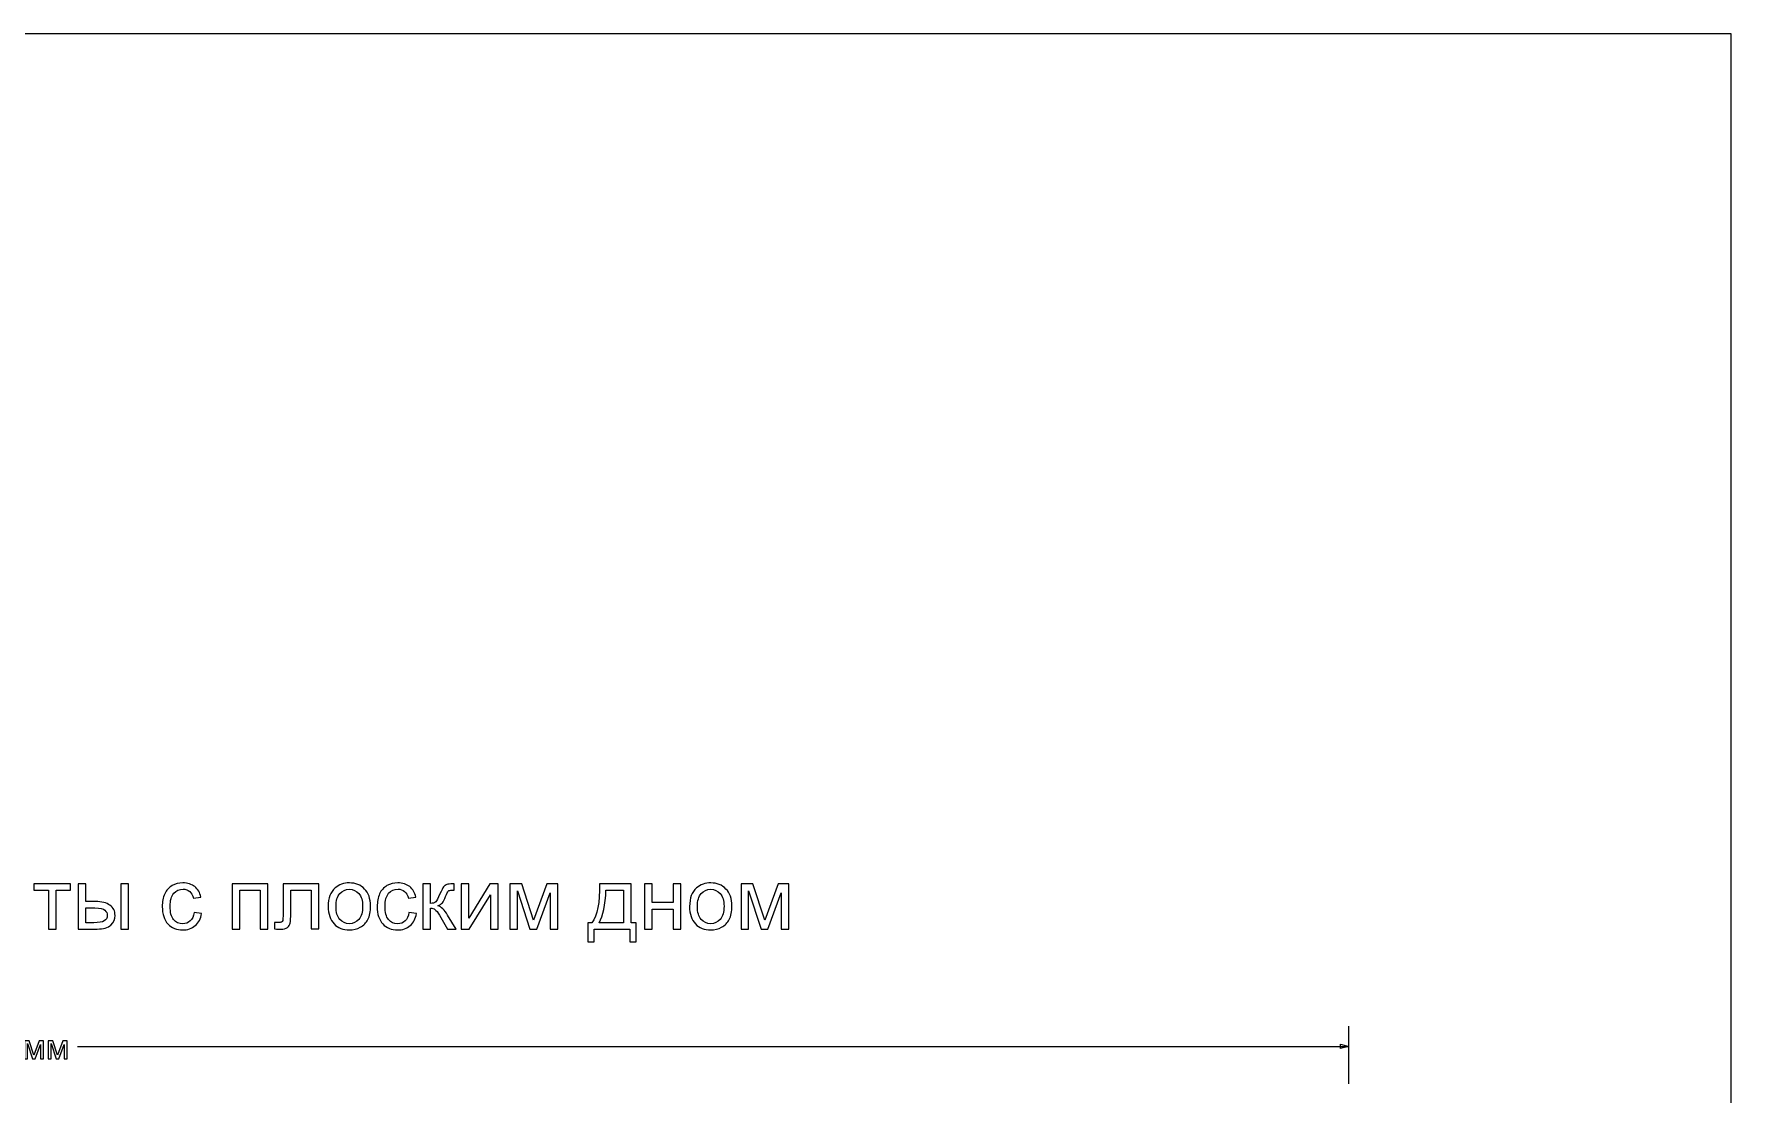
# Model space of a CAD drawing. Header units: centimetres. Extents: x -21 to 21, y -14.8 to 14.8.
# Drawn here: x 0.08 to 21, y 1.78 to 14.85 of the extents above; entities that cross this region are included whole.
import ezdxf

# ---------------------------------------------------------------- set-up
doc = ezdxf.new("R2010")
doc.units = ezdxf.units.CM
doc.header["$MEASUREMENT"] = 0
doc.layers.add('layer 1', color=7, linetype='Continuous')

msp = doc.modelspace()

# ---------------------------------------------------------------- linework, layer by layer
at = {"layer": 'layer 1', "color": 250}
msp.add_lwpolyline([(-21, -14.85), (21, -14.85), (21, 14.85), (-21, 14.85), (-21, -14.85)], close=True, dxfattribs=at)
for points, knots in [([(0.0768, 4.36859), (0.0768, 4.36859), (0.52733, 4.36859), (0.52733, 4.36859), (0.52733, 4.36859), (0.52733, 4.36859), (0.52733, 4.29028), (0.52733, 4.29028), (0.52733, 4.29028), (0.52733, 4.29028), (0.34927, 4.29028), (0.34927, 4.29028), (0.34927, 4.29028), (0.34927, 4.29028), (0.34927, 3.81186), (0.34927, 3.81186), (0.34927, 3.81186), (0.34927, 3.81186), (0.25487, 3.81186), (0.25487, 3.81186), (0.25487, 3.81186), (0.25487, 3.81186), (0.25487, 4.29028), (0.25487, 4.29028), (0.25487, 4.29028), (0.25487, 4.29028), (0.0768, 4.29028), (0.0768, 4.29028), (0.0768, 4.29028), (0.0768, 4.29028), (0.0768, 4.36859), (0.0768, 4.36859)], [0, 0, 0, 0, 0.11111111, 0.11111111, 0.11111111, 0.11111111, 0.22222222, 0.22222222, 0.22222222, 0.22222222, 0.33333333, 0.33333333, 0.33333333, 0.33333333, 0.44444444, 0.44444444, 0.44444444, 0.44444444, 0.55555556, 0.55555556, 0.55555556, 0.55555556, 0.66666667, 0.66666667, 0.66666667, 0.66666667, 0.77777778, 0.77777778, 0.77777778, 0.77777778, 1, 1, 1, 1]), ([(0.62066, 4.36859), (0.62066, 4.36859), (0.71505, 4.36859), (0.71505, 4.36859), (0.71505, 4.36859), (0.71505, 4.36859), (0.71505, 4.15083), (0.71505, 4.15083), (0.71505, 4.15083), (0.71505, 4.15083), (0.83412, 4.15083), (0.83412, 4.15083), (0.83412, 4.15083), (0.91189, 4.15083), (0.9716, 4.13581), (1.01362, 4.1056), (1.01362, 4.1056), (1.05563, 4.07538), (1.07655, 4.03373), (1.07655, 3.98063), (1.07655, 3.98063), (1.07655, 3.93415), (1.05903, 3.89446), (1.02399, 3.86138), (1.02399, 3.86138), (0.98895, 3.82831), (0.93299, 3.81186), (0.85593, 3.81186), (0.85593, 3.81186), (0.85593, 3.81186), (0.62066, 3.81186), (0.62066, 3.81186), (0.62066, 3.81186), (0.62066, 3.81186), (0.62066, 4.36859), (0.62066, 4.36859)], [0, 0, 0, 0, 0.1, 0.1, 0.1, 0.1, 0.2, 0.2, 0.2, 0.2, 0.3, 0.3, 0.3, 0.3, 0.4, 0.4, 0.4, 0.4, 0.5, 0.5, 0.5, 0.5, 0.6, 0.6, 0.6, 0.6, 0.7, 0.7, 0.7, 0.7, 0.8, 0.8, 0.8, 0.8, 1, 1, 1, 1]), ([(1.14735, 4.36859), (1.14735, 4.36859), (1.24174, 4.36859), (1.24174, 4.36859), (1.24174, 4.36859), (1.24174, 4.36859), (1.24174, 3.81186), (1.24174, 3.81186), (1.24174, 3.81186), (1.24174, 3.81186), (1.14735, 3.81186), (1.14735, 3.81186), (1.14735, 3.81186), (1.14735, 3.81186), (1.14735, 4.36859), (1.14735, 4.36859)], [0, 0, 0, 0, 0.2, 0.2, 0.2, 0.2, 0.4, 0.4, 0.4, 0.4, 0.6, 0.6, 0.6, 0.6, 1, 1, 1, 1]), ([(2.0502, 4.01567), (2.0502, 4.01567), (2.14245, 4.0028), (2.14245, 4.0028), (2.14245, 4.0028), (2.13226, 3.93933), (2.10652, 3.88981), (2.06486, 3.85387), (2.06486, 3.85387), (2.0232, 3.81794), (1.97189, 3.80006), (1.91129, 3.80006), (1.91129, 3.80006), (1.8353, 3.80006), (1.77416, 3.82491), (1.72803, 3.87461), (1.72803, 3.87461), (1.68173, 3.92431), (1.65867, 3.99547), (1.65867, 4.08808), (1.65867, 4.08808), (1.65867, 4.14815), (1.66868, 4.20053), (1.68852, 4.24558), (1.68852, 4.24558), (1.70837, 4.29046), (1.73858, 4.32425), (1.77935, 4.3466), (1.77935, 4.3466), (1.81993, 4.36912), (1.86409, 4.38039), (1.912, 4.38039), (1.912, 4.38039), (1.97225, 4.38039), (2.02177, 4.36519), (2.06003, 4.33462), (2.06003, 4.33462), (2.09847, 4.30405), (2.12314, 4.2606), (2.13387, 4.20446), (2.13387, 4.20446), (2.13387, 4.20446), (2.04269, 4.19052), (2.04269, 4.19052), (2.04269, 4.19052), (2.03393, 4.22788), (2.01856, 4.25595), (1.99621, 4.2749), (1.99621, 4.2749), (1.97404, 4.29368), (1.94722, 4.30315), (1.91576, 4.30315), (1.91576, 4.30315), (1.8682, 4.30315), (1.82958, 4.28617), (1.79973, 4.2522), (1.79973, 4.2522), (1.77005, 4.21805), (1.75521, 4.16442), (1.75521, 4.09076), (1.75521, 4.09076), (1.75521, 4.01603), (1.76951, 3.96186), (1.79812, 3.92807), (1.79812, 3.92807), (1.8269, 3.89428), (1.86427, 3.87729), (1.91021, 3.87729), (1.91021, 3.87729), (1.9474, 3.87729), (1.97833, 3.88856), (2.003, 3.91126), (2.003, 3.91126), (2.02785, 3.93379), (2.04358, 3.96865), (2.0502, 4.01567)], [0, 0, 0, 0, 0.05, 0.05, 0.05, 0.05, 0.1, 0.1, 0.1, 0.1, 0.15, 0.15, 0.15, 0.15, 0.2, 0.2, 0.2, 0.2, 0.25, 0.25, 0.25, 0.25, 0.3, 0.3, 0.3, 0.3, 0.35, 0.35, 0.35, 0.35, 0.4, 0.4, 0.4, 0.4, 0.45, 0.45, 0.45, 0.45, 0.5, 0.5, 0.5, 0.5, 0.55, 0.55, 0.55, 0.55, 0.6, 0.6, 0.6, 0.6, 0.65, 0.65, 0.65, 0.65, 0.7, 0.7, 0.7, 0.7, 0.75, 0.75, 0.75, 0.75, 0.8, 0.8, 0.8, 0.8, 0.85, 0.85, 0.85, 0.85, 0.9, 0.9, 0.9, 0.9, 1, 1, 1, 1]), ([(2.52094, 4.36859), (2.52094, 4.36859), (2.96074, 4.36859), (2.96074, 4.36859), (2.96074, 4.36859), (2.96074, 4.36859), (2.96074, 3.81186), (2.96074, 3.81186), (2.96074, 3.81186), (2.96074, 3.81186), (2.86634, 3.81186), (2.86634, 3.81186), (2.86634, 3.81186), (2.86634, 3.81186), (2.86634, 4.29028), (2.86634, 4.29028), (2.86634, 4.29028), (2.86634, 4.29028), (2.61533, 4.29028), (2.61533, 4.29028), (2.61533, 4.29028), (2.61533, 4.29028), (2.61533, 3.81186), (2.61533, 3.81186), (2.61533, 3.81186), (2.61533, 3.81186), (2.52094, 3.81186), (2.52094, 3.81186), (2.52094, 3.81186), (2.52094, 3.81186), (2.52094, 4.36859), (2.52094, 4.36859)], [0, 0, 0, 0, 0.11111111, 0.11111111, 0.11111111, 0.11111111, 0.22222222, 0.22222222, 0.22222222, 0.22222222, 0.33333333, 0.33333333, 0.33333333, 0.33333333, 0.44444444, 0.44444444, 0.44444444, 0.44444444, 0.55555556, 0.55555556, 0.55555556, 0.55555556, 0.66666667, 0.66666667, 0.66666667, 0.66666667, 0.77777778, 0.77777778, 0.77777778, 0.77777778, 1, 1, 1, 1]), ([(3.14792, 4.36859), (3.14792, 4.36859), (3.58665, 4.36859), (3.58665, 4.36859), (3.58665, 4.36859), (3.58665, 4.36859), (3.58665, 3.8124), (3.58665, 3.8124), (3.58665, 3.8124), (3.58665, 3.8124), (3.49226, 3.8124), (3.49226, 3.8124), (3.49226, 3.8124), (3.49226, 3.8124), (3.49226, 4.29028), (3.49226, 4.29028), (3.49226, 4.29028), (3.49226, 4.29028), (3.24232, 4.29028), (3.24232, 4.29028), (3.24232, 4.29028), (3.24232, 4.29028), (3.24232, 4.01335), (3.24232, 4.01335), (3.24232, 4.01335), (3.24232, 3.94881), (3.24017, 3.90626), (3.23606, 3.88552), (3.23606, 3.88552), (3.23177, 3.86496), (3.22033, 3.84708), (3.20156, 3.8317), (3.20156, 3.8317), (3.18261, 3.81633), (3.15543, 3.80864), (3.11985, 3.80864), (3.11985, 3.80864), (3.09786, 3.80864), (3.07248, 3.81007), (3.04387, 3.81275), (3.04387, 3.81275), (3.04387, 3.81275), (3.04387, 3.89124), (3.04387, 3.89124), (3.04387, 3.89124), (3.04387, 3.89124), (3.08517, 3.89124), (3.08517, 3.89124), (3.08517, 3.89124), (3.10466, 3.89124), (3.1186, 3.89321), (3.12701, 3.89732), (3.12701, 3.89732), (3.13541, 3.90125), (3.14095, 3.90769), (3.14381, 3.91645), (3.14381, 3.91645), (3.14649, 3.92521), (3.14792, 3.95363), (3.14792, 4.00173), (3.14792, 4.00173), (3.14792, 4.00173), (3.14792, 4.36859), (3.14792, 4.36859)], [0, 0, 0, 0, 0.05882353, 0.05882353, 0.05882353, 0.05882353, 0.11764706, 0.11764706, 0.11764706, 0.11764706, 0.17647059, 0.17647059, 0.17647059, 0.17647059, 0.23529412, 0.23529412, 0.23529412, 0.23529412, 0.29411765, 0.29411765, 0.29411765, 0.29411765, 0.35294118, 0.35294118, 0.35294118, 0.35294118, 0.41176471, 0.41176471, 0.41176471, 0.41176471, 0.47058824, 0.47058824, 0.47058824, 0.47058824, 0.52941176, 0.52941176, 0.52941176, 0.52941176, 0.58823529, 0.58823529, 0.58823529, 0.58823529, 0.64705882, 0.64705882, 0.64705882, 0.64705882, 0.70588235, 0.70588235, 0.70588235, 0.70588235, 0.76470588, 0.76470588, 0.76470588, 0.76470588, 0.82352941, 0.82352941, 0.82352941, 0.82352941, 0.88235294, 0.88235294, 0.88235294, 0.88235294, 1, 1, 1, 1]), ([(3.70429, 4.09022), (3.70429, 4.19302), (3.73289, 4.26918), (3.79028, 4.31871), (3.79028, 4.31871), (3.83802, 4.35983), (3.89648, 4.38039), (3.96531, 4.38039), (3.96531, 4.38039), (4.04165, 4.38039), (4.10422, 4.35536), (4.15285, 4.3053), (4.15285, 4.3053), (4.2013, 4.25542), (4.22562, 4.18623), (4.22562, 4.09809), (4.22562, 4.09809), (4.22562, 4.02658), (4.21489, 3.97044), (4.19344, 3.9295), (4.19344, 3.9295), (4.17198, 3.88856), (4.14069, 3.85673), (4.09958, 3.83403), (4.09958, 3.83403), (4.05863, 3.81132), (4.01376, 3.80006), (3.96531, 3.80006), (3.96531, 3.80006), (3.88736, 3.80006), (3.82443, 3.82491), (3.77634, 3.87479), (3.77634, 3.87479), (3.72825, 3.92467), (3.70429, 3.99654), (3.70429, 4.09022)], [0, 0, 0, 0, 0.1, 0.1, 0.1, 0.1, 0.2, 0.2, 0.2, 0.2, 0.3, 0.3, 0.3, 0.3, 0.4, 0.4, 0.4, 0.4, 0.5, 0.5, 0.5, 0.5, 0.6, 0.6, 0.6, 0.6, 0.7, 0.7, 0.7, 0.7, 0.8, 0.8, 0.8, 0.8, 1, 1, 1, 1]), ([(3.80083, 4.09004), (3.80083, 4.01889), (3.81638, 3.96561), (3.84749, 3.93039), (3.84749, 3.93039), (3.87878, 3.89499), (3.91793, 3.87729), (3.96531, 3.87729), (3.96531, 3.87729), (4.01215, 3.87729), (4.05113, 3.89499), (4.08241, 3.93057), (4.08241, 3.93057), (4.11352, 3.96615), (4.12907, 4.02032), (4.12907, 4.09308), (4.12907, 4.09308), (4.12907, 4.16174), (4.11334, 4.21376), (4.08205, 4.24898), (4.08205, 4.24898), (4.05077, 4.28438), (4.01179, 4.30208), (3.96531, 4.30208), (3.96531, 4.30208), (3.91793, 4.30208), (3.87878, 4.28456), (3.84749, 4.24934), (3.84749, 4.24934), (3.81638, 4.21412), (3.80083, 4.16102), (3.80083, 4.09004)], [0, 0, 0, 0, 0.11111111, 0.11111111, 0.11111111, 0.11111111, 0.22222222, 0.22222222, 0.22222222, 0.22222222, 0.33333333, 0.33333333, 0.33333333, 0.33333333, 0.44444444, 0.44444444, 0.44444444, 0.44444444, 0.55555556, 0.55555556, 0.55555556, 0.55555556, 0.66666667, 0.66666667, 0.66666667, 0.66666667, 0.77777778, 0.77777778, 0.77777778, 0.77777778, 1, 1, 1, 1]), ([(4.69992, 4.01567), (4.69992, 4.01567), (4.79217, 4.0028), (4.79217, 4.0028), (4.79217, 4.0028), (4.78198, 3.93933), (4.75624, 3.88981), (4.71458, 3.85387), (4.71458, 3.85387), (4.67292, 3.81794), (4.62161, 3.80006), (4.56101, 3.80006), (4.56101, 3.80006), (4.48502, 3.80006), (4.42388, 3.82491), (4.37775, 3.87461), (4.37775, 3.87461), (4.33145, 3.92431), (4.30839, 3.99547), (4.30839, 4.08808), (4.30839, 4.08808), (4.30839, 4.14815), (4.3184, 4.20053), (4.33824, 4.24558), (4.33824, 4.24558), (4.35809, 4.29046), (4.3883, 4.32425), (4.42907, 4.3466), (4.42907, 4.3466), (4.46965, 4.36912), (4.51381, 4.38039), (4.56172, 4.38039), (4.56172, 4.38039), (4.62197, 4.38039), (4.67149, 4.36519), (4.70975, 4.33462), (4.70975, 4.33462), (4.74819, 4.30405), (4.77286, 4.2606), (4.78359, 4.20446), (4.78359, 4.20446), (4.78359, 4.20446), (4.69241, 4.19052), (4.69241, 4.19052), (4.69241, 4.19052), (4.68365, 4.22788), (4.66828, 4.25595), (4.64593, 4.2749), (4.64593, 4.2749), (4.62376, 4.29368), (4.59694, 4.30315), (4.56548, 4.30315), (4.56548, 4.30315), (4.51792, 4.30315), (4.4793, 4.28617), (4.44945, 4.2522), (4.44945, 4.2522), (4.41977, 4.21805), (4.40493, 4.16442), (4.40493, 4.09076), (4.40493, 4.09076), (4.40493, 4.01603), (4.41923, 3.96186), (4.44784, 3.92807), (4.44784, 3.92807), (4.47662, 3.89428), (4.51399, 3.87729), (4.55993, 3.87729), (4.55993, 3.87729), (4.59712, 3.87729), (4.62805, 3.88856), (4.65272, 3.91126), (4.65272, 3.91126), (4.67757, 3.93379), (4.6933, 3.96865), (4.69992, 4.01567)], [0, 0, 0, 0, 0.05, 0.05, 0.05, 0.05, 0.1, 0.1, 0.1, 0.1, 0.15, 0.15, 0.15, 0.15, 0.2, 0.2, 0.2, 0.2, 0.25, 0.25, 0.25, 0.25, 0.3, 0.3, 0.3, 0.3, 0.35, 0.35, 0.35, 0.35, 0.4, 0.4, 0.4, 0.4, 0.45, 0.45, 0.45, 0.45, 0.5, 0.5, 0.5, 0.5, 0.55, 0.55, 0.55, 0.55, 0.6, 0.6, 0.6, 0.6, 0.65, 0.65, 0.65, 0.65, 0.7, 0.7, 0.7, 0.7, 0.75, 0.75, 0.75, 0.75, 0.8, 0.8, 0.8, 0.8, 0.85, 0.85, 0.85, 0.85, 0.9, 0.9, 0.9, 0.9, 1, 1, 1, 1]), ([(4.87155, 4.36859), (4.87155, 4.36859), (4.96595, 4.36859), (4.96595, 4.36859), (4.96595, 4.36859), (4.96595, 4.36859), (4.96595, 4.1283), (4.96595, 4.1283), (4.96595, 4.1283), (4.99599, 4.1283), (5.01708, 4.13402), (5.02924, 4.14565), (5.02924, 4.14565), (5.04122, 4.15709), (5.05892, 4.19052), (5.08252, 4.24612), (5.08252, 4.24612), (5.10111, 4.2901), (5.11613, 4.31906), (5.12757, 4.33301), (5.12757, 4.33301), (5.13919, 4.34695), (5.15242, 4.35643), (5.16744, 4.36126), (5.16744, 4.36126), (5.18263, 4.36608), (5.20677, 4.36859), (5.23985, 4.36859), (5.23985, 4.36859), (5.23985, 4.36859), (5.2588, 4.36859), (5.2588, 4.36859), (5.2588, 4.36859), (5.2588, 4.36859), (5.2588, 4.29082), (5.2588, 4.29082), (5.2588, 4.29082), (5.2588, 4.29082), (5.23252, 4.29135), (5.23252, 4.29135), (5.23252, 4.29135), (5.20766, 4.29135), (5.19175, 4.2876), (5.18478, 4.28027), (5.18478, 4.28027), (5.17745, 4.27258), (5.16619, 4.2497), (5.15117, 4.21162), (5.15117, 4.21162), (5.13687, 4.17514), (5.12382, 4.14994), (5.11184, 4.13599), (5.11184, 4.13599), (5.10004, 4.12205), (5.08162, 4.10935), (5.05677, 4.09773), (5.05677, 4.09773), (5.09736, 4.08683), (5.1374, 4.0491), (5.17674, 3.98438), (5.17674, 3.98438), (5.17674, 3.98438), (5.28025, 3.81186), (5.28025, 3.81186), (5.28025, 3.81186), (5.28025, 3.81186), (5.17656, 3.81186), (5.17656, 3.81186), (5.17656, 3.81186), (5.17656, 3.81186), (5.07447, 3.98385), (5.07447, 3.98385), (5.07447, 3.98385), (5.05391, 4.01871), (5.03603, 4.04159), (5.02084, 4.05268), (5.02084, 4.05268), (5.00546, 4.06376), (4.98723, 4.06931), (4.96595, 4.06931), (4.96595, 4.06931), (4.96595, 4.06931), (4.96595, 3.81186), (4.96595, 3.81186), (4.96595, 3.81186), (4.96595, 3.81186), (4.87155, 3.81186), (4.87155, 3.81186), (4.87155, 3.81186), (4.87155, 3.81186), (4.87155, 4.36859), (4.87155, 4.36859)], [0, 0, 0, 0, 0.04166667, 0.04166667, 0.04166667, 0.04166667, 0.08333333, 0.08333333, 0.08333333, 0.08333333, 0.125, 0.125, 0.125, 0.125, 0.16666667, 0.16666667, 0.16666667, 0.16666667, 0.20833333, 0.20833333, 0.20833333, 0.20833333, 0.25, 0.25, 0.25, 0.25, 0.29166667, 0.29166667, 0.29166667, 0.29166667, 0.33333333, 0.33333333, 0.33333333, 0.33333333, 0.375, 0.375, 0.375, 0.375, 0.41666667, 0.41666667, 0.41666667, 0.41666667, 0.45833333, 0.45833333, 0.45833333, 0.45833333, 0.5, 0.5, 0.5, 0.5, 0.54166667, 0.54166667, 0.54166667, 0.54166667, 0.58333333, 0.58333333, 0.58333333, 0.58333333, 0.625, 0.625, 0.625, 0.625, 0.66666667, 0.66666667, 0.66666667, 0.66666667, 0.70833333, 0.70833333, 0.70833333, 0.70833333, 0.75, 0.75, 0.75, 0.75, 0.79166667, 0.79166667, 0.79166667, 0.79166667, 0.83333333, 0.83333333, 0.83333333, 0.83333333, 0.875, 0.875, 0.875, 0.875, 0.91666667, 0.91666667, 0.91666667, 0.91666667, 1, 1, 1, 1]), ([(5.34193, 4.36859), (5.34193, 4.36859), (5.43632, 4.36859), (5.43632, 4.36859), (5.43632, 4.36859), (5.43632, 4.36859), (5.43632, 3.94398), (5.43632, 3.94398), (5.43632, 3.94398), (5.43632, 3.94398), (5.6986, 4.36859), (5.6986, 4.36859), (5.6986, 4.36859), (5.6986, 4.36859), (5.79997, 4.36859), (5.79997, 4.36859), (5.79997, 4.36859), (5.79997, 4.36859), (5.79997, 3.81186), (5.79997, 3.81186), (5.79997, 3.81186), (5.79997, 3.81186), (5.70557, 3.81186), (5.70557, 3.81186), (5.70557, 3.81186), (5.70557, 3.81186), (5.70557, 4.23378), (5.70557, 4.23378), (5.70557, 4.23378), (5.70557, 4.23378), (5.44365, 3.81186), (5.44365, 3.81186), (5.44365, 3.81186), (5.44365, 3.81186), (5.34193, 3.81186), (5.34193, 3.81186), (5.34193, 3.81186), (5.34193, 3.81186), (5.34193, 4.36859), (5.34193, 4.36859)], [0, 0, 0, 0, 0.09090909, 0.09090909, 0.09090909, 0.09090909, 0.18181818, 0.18181818, 0.18181818, 0.18181818, 0.27272727, 0.27272727, 0.27272727, 0.27272727, 0.36363636, 0.36363636, 0.36363636, 0.36363636, 0.45454545, 0.45454545, 0.45454545, 0.45454545, 0.54545455, 0.54545455, 0.54545455, 0.54545455, 0.63636364, 0.63636364, 0.63636364, 0.63636364, 0.72727273, 0.72727273, 0.72727273, 0.72727273, 0.81818182, 0.81818182, 0.81818182, 0.81818182, 1, 1, 1, 1]), ([(5.94443, 4.36859), (5.94443, 4.36859), (6.0896, 4.36859), (6.0896, 4.36859), (6.0896, 4.36859), (6.0896, 4.36859), (6.23673, 3.92306), (6.23673, 3.92306), (6.23673, 3.92306), (6.23673, 3.92306), (6.3996, 4.36859), (6.3996, 4.36859), (6.3996, 4.36859), (6.3996, 4.36859), (6.53441, 4.36859), (6.53441, 4.36859), (6.53441, 4.36859), (6.53441, 4.36859), (6.53441, 3.81186), (6.53441, 3.81186), (6.53441, 3.81186), (6.53441, 3.81186), (6.44001, 3.81186), (6.44001, 3.81186), (6.44001, 3.81186), (6.44001, 3.81186), (6.44001, 4.26007), (6.44001, 4.26007), (6.44001, 4.26007), (6.44001, 4.26007), (6.27607, 3.81186), (6.27607, 3.81186), (6.27607, 3.81186), (6.27607, 3.81186), (6.19168, 3.81186), (6.19168, 3.81186), (6.19168, 3.81186), (6.19168, 3.81186), (6.03668, 4.28152), (6.03668, 4.28152), (6.03668, 4.28152), (6.03668, 4.28152), (6.03668, 3.81186), (6.03668, 3.81186), (6.03668, 3.81186), (6.03668, 3.81186), (5.94443, 3.81186), (5.94443, 3.81186), (5.94443, 3.81186), (5.94443, 3.81186), (5.94443, 4.36859), (5.94443, 4.36859)], [0, 0, 0, 0, 0.07142857, 0.07142857, 0.07142857, 0.07142857, 0.14285714, 0.14285714, 0.14285714, 0.14285714, 0.21428571, 0.21428571, 0.21428571, 0.21428571, 0.28571429, 0.28571429, 0.28571429, 0.28571429, 0.35714286, 0.35714286, 0.35714286, 0.35714286, 0.42857143, 0.42857143, 0.42857143, 0.42857143, 0.5, 0.5, 0.5, 0.5, 0.57142857, 0.57142857, 0.57142857, 0.57142857, 0.64285714, 0.64285714, 0.64285714, 0.64285714, 0.71428571, 0.71428571, 0.71428571, 0.71428571, 0.78571429, 0.78571429, 0.78571429, 0.78571429, 0.85714286, 0.85714286, 0.85714286, 0.85714286, 1, 1, 1, 1]), ([(7.05072, 4.36859), (7.05072, 4.36859), (7.43904, 4.36859), (7.43904, 4.36859), (7.43904, 4.36859), (7.43904, 4.36859), (7.43904, 3.88909), (7.43904, 3.88909), (7.43904, 3.88909), (7.43904, 3.88909), (7.49911, 3.88909), (7.49911, 3.88909), (7.49911, 3.88909), (7.49911, 3.88909), (7.49911, 3.65417), (7.49911, 3.65417), (7.49911, 3.65417), (7.49911, 3.65417), (7.42187, 3.65417), (7.42187, 3.65417), (7.42187, 3.65417), (7.42187, 3.65417), (7.42187, 3.81186), (7.42187, 3.81186), (7.42187, 3.81186), (7.42187, 3.81186), (6.98314, 3.81186), (6.98314, 3.81186), (6.98314, 3.81186), (6.98314, 3.81186), (6.98314, 3.65417), (6.98314, 3.65417), (6.98314, 3.65417), (6.98314, 3.65417), (6.90591, 3.65417), (6.90591, 3.65417), (6.90591, 3.65417), (6.90591, 3.65417), (6.90591, 3.88909), (6.90591, 3.88909), (6.90591, 3.88909), (6.90591, 3.88909), (6.95525, 3.88909), (6.95525, 3.88909), (6.95525, 3.88909), (7.02176, 3.97938), (7.05358, 4.13921), (7.05072, 4.36859)], [0, 0, 0, 0, 0.07692308, 0.07692308, 0.07692308, 0.07692308, 0.15384615, 0.15384615, 0.15384615, 0.15384615, 0.23076923, 0.23076923, 0.23076923, 0.23076923, 0.30769231, 0.30769231, 0.30769231, 0.30769231, 0.38461538, 0.38461538, 0.38461538, 0.38461538, 0.46153846, 0.46153846, 0.46153846, 0.46153846, 0.53846154, 0.53846154, 0.53846154, 0.53846154, 0.61538462, 0.61538462, 0.61538462, 0.61538462, 0.69230769, 0.69230769, 0.69230769, 0.69230769, 0.76923077, 0.76923077, 0.76923077, 0.76923077, 0.84615385, 0.84615385, 0.84615385, 0.84615385, 1, 1, 1, 1]), ([(7.12903, 4.29028), (7.12206, 4.10953), (7.09417, 3.9758), (7.04536, 3.88909), (7.04536, 3.88909), (7.04536, 3.88909), (7.34464, 3.88909), (7.34464, 3.88909), (7.34464, 3.88909), (7.34464, 3.88909), (7.34464, 4.29028), (7.34464, 4.29028), (7.34464, 4.29028), (7.34464, 4.29028), (7.12903, 4.29028), (7.12903, 4.29028)], [0, 0, 0, 0, 0.2, 0.2, 0.2, 0.2, 0.4, 0.4, 0.4, 0.4, 0.6, 0.6, 0.6, 0.6, 1, 1, 1, 1]), ([(7.60262, 4.36859), (7.60262, 4.36859), (7.69701, 4.36859), (7.69701, 4.36859), (7.69701, 4.36859), (7.69701, 4.36859), (7.69701, 4.13689), (7.69701, 4.13689), (7.69701, 4.13689), (7.69701, 4.13689), (7.95875, 4.13689), (7.95875, 4.13689), (7.95875, 4.13689), (7.95875, 4.13689), (7.95875, 4.36859), (7.95875, 4.36859), (7.95875, 4.36859), (7.95875, 4.36859), (8.05315, 4.36859), (8.05315, 4.36859), (8.05315, 4.36859), (8.05315, 4.36859), (8.05315, 3.81186), (8.05315, 3.81186), (8.05315, 3.81186), (8.05315, 3.81186), (7.95875, 3.81186), (7.95875, 3.81186), (7.95875, 3.81186), (7.95875, 3.81186), (7.95875, 4.05858), (7.95875, 4.05858), (7.95875, 4.05858), (7.95875, 4.05858), (7.69701, 4.05858), (7.69701, 4.05858), (7.69701, 4.05858), (7.69701, 4.05858), (7.69701, 3.81186), (7.69701, 3.81186), (7.69701, 3.81186), (7.69701, 3.81186), (7.60262, 3.81186), (7.60262, 3.81186), (7.60262, 3.81186), (7.60262, 3.81186), (7.60262, 4.36859), (7.60262, 4.36859)], [0, 0, 0, 0, 0.07692308, 0.07692308, 0.07692308, 0.07692308, 0.15384615, 0.15384615, 0.15384615, 0.15384615, 0.23076923, 0.23076923, 0.23076923, 0.23076923, 0.30769231, 0.30769231, 0.30769231, 0.30769231, 0.38461538, 0.38461538, 0.38461538, 0.38461538, 0.46153846, 0.46153846, 0.46153846, 0.46153846, 0.53846154, 0.53846154, 0.53846154, 0.53846154, 0.61538462, 0.61538462, 0.61538462, 0.61538462, 0.69230769, 0.69230769, 0.69230769, 0.69230769, 0.76923077, 0.76923077, 0.76923077, 0.76923077, 0.84615385, 0.84615385, 0.84615385, 0.84615385, 1, 1, 1, 1]), ([(8.15952, 4.09022), (8.15952, 4.19302), (8.18812, 4.26918), (8.24551, 4.31871), (8.24551, 4.31871), (8.29325, 4.35983), (8.35171, 4.38039), (8.42054, 4.38039), (8.42054, 4.38039), (8.49688, 4.38039), (8.55945, 4.35536), (8.60808, 4.3053), (8.60808, 4.3053), (8.65653, 4.25542), (8.68085, 4.18623), (8.68085, 4.09809), (8.68085, 4.09809), (8.68085, 4.02658), (8.67012, 3.97044), (8.64867, 3.9295), (8.64867, 3.9295), (8.62721, 3.88856), (8.59592, 3.85673), (8.55481, 3.83403), (8.55481, 3.83403), (8.51386, 3.81132), (8.46899, 3.80006), (8.42054, 3.80006), (8.42054, 3.80006), (8.34259, 3.80006), (8.27966, 3.82491), (8.23157, 3.87479), (8.23157, 3.87479), (8.18348, 3.92467), (8.15952, 3.99654), (8.15952, 4.09022)], [0, 0, 0, 0, 0.1, 0.1, 0.1, 0.1, 0.2, 0.2, 0.2, 0.2, 0.3, 0.3, 0.3, 0.3, 0.4, 0.4, 0.4, 0.4, 0.5, 0.5, 0.5, 0.5, 0.6, 0.6, 0.6, 0.6, 0.7, 0.7, 0.7, 0.7, 0.8, 0.8, 0.8, 0.8, 1, 1, 1, 1]), ([(8.25606, 4.09004), (8.25606, 4.01889), (8.27161, 3.96561), (8.30272, 3.93039), (8.30272, 3.93039), (8.33401, 3.89499), (8.37316, 3.87729), (8.42054, 3.87729), (8.42054, 3.87729), (8.46738, 3.87729), (8.50636, 3.89499), (8.53764, 3.93057), (8.53764, 3.93057), (8.56875, 3.96615), (8.5843, 4.02032), (8.5843, 4.09308), (8.5843, 4.09308), (8.5843, 4.16174), (8.56857, 4.21376), (8.53728, 4.24898), (8.53728, 4.24898), (8.506, 4.28438), (8.46702, 4.30208), (8.42054, 4.30208), (8.42054, 4.30208), (8.37316, 4.30208), (8.33401, 4.28456), (8.30272, 4.24934), (8.30272, 4.24934), (8.27161, 4.21412), (8.25606, 4.16102), (8.25606, 4.09004)], [0, 0, 0, 0, 0.11111111, 0.11111111, 0.11111111, 0.11111111, 0.22222222, 0.22222222, 0.22222222, 0.22222222, 0.33333333, 0.33333333, 0.33333333, 0.33333333, 0.44444444, 0.44444444, 0.44444444, 0.44444444, 0.55555556, 0.55555556, 0.55555556, 0.55555556, 0.66666667, 0.66666667, 0.66666667, 0.66666667, 0.77777778, 0.77777778, 0.77777778, 0.77777778, 1, 1, 1, 1]), ([(8.79473, 4.36859), (8.79473, 4.36859), (8.9399, 4.36859), (8.9399, 4.36859), (8.9399, 4.36859), (8.9399, 4.36859), (9.08703, 3.92306), (9.08703, 3.92306), (9.08703, 3.92306), (9.08703, 3.92306), (9.2499, 4.36859), (9.2499, 4.36859), (9.2499, 4.36859), (9.2499, 4.36859), (9.38471, 4.36859), (9.38471, 4.36859), (9.38471, 4.36859), (9.38471, 4.36859), (9.38471, 3.81186), (9.38471, 3.81186), (9.38471, 3.81186), (9.38471, 3.81186), (9.29031, 3.81186), (9.29031, 3.81186), (9.29031, 3.81186), (9.29031, 3.81186), (9.29031, 4.26007), (9.29031, 4.26007), (9.29031, 4.26007), (9.29031, 4.26007), (9.12637, 3.81186), (9.12637, 3.81186), (9.12637, 3.81186), (9.12637, 3.81186), (9.04198, 3.81186), (9.04198, 3.81186), (9.04198, 3.81186), (9.04198, 3.81186), (8.88698, 4.28152), (8.88698, 4.28152), (8.88698, 4.28152), (8.88698, 4.28152), (8.88698, 3.81186), (8.88698, 3.81186), (8.88698, 3.81186), (8.88698, 3.81186), (8.79473, 3.81186), (8.79473, 3.81186), (8.79473, 3.81186), (8.79473, 3.81186), (8.79473, 4.36859), (8.79473, 4.36859)], [0, 0, 0, 0, 0.07142857, 0.07142857, 0.07142857, 0.07142857, 0.14285714, 0.14285714, 0.14285714, 0.14285714, 0.21428571, 0.21428571, 0.21428571, 0.21428571, 0.28571429, 0.28571429, 0.28571429, 0.28571429, 0.35714286, 0.35714286, 0.35714286, 0.35714286, 0.42857143, 0.42857143, 0.42857143, 0.42857143, 0.5, 0.5, 0.5, 0.5, 0.57142857, 0.57142857, 0.57142857, 0.57142857, 0.64285714, 0.64285714, 0.64285714, 0.64285714, 0.71428571, 0.71428571, 0.71428571, 0.71428571, 0.78571429, 0.78571429, 0.78571429, 0.78571429, 0.85714286, 0.85714286, 0.85714286, 0.85714286, 1, 1, 1, 1]), ([(0.71505, 3.88909), (0.71505, 3.88909), (0.8141, 3.88909), (0.8141, 3.88909), (0.8141, 3.88909), (0.87363, 3.88909), (0.91636, 3.89642), (0.94175, 3.91108), (0.94175, 3.91108), (0.96731, 3.92574), (0.98001, 3.94863), (0.98001, 3.97974), (0.98001, 3.97974), (0.98001, 4.00387), (0.97053, 4.02533), (0.95176, 4.04428), (0.95176, 4.04428), (0.93281, 4.06305), (0.89115, 4.07252), (0.82661, 4.07252), (0.82661, 4.07252), (0.82661, 4.07252), (0.71505, 4.07252), (0.71505, 4.07252), (0.71505, 4.07252), (0.71505, 4.07252), (0.71505, 3.88909), (0.71505, 3.88909)], [0, 0, 0, 0, 0.125, 0.125, 0.125, 0.125, 0.25, 0.25, 0.25, 0.25, 0.375, 0.375, 0.375, 0.375, 0.5, 0.5, 0.5, 0.5, 0.625, 0.625, 0.625, 0.625, 0.75, 0.75, 0.75, 0.75, 1, 1, 1, 1])]:
    msp.add_open_spline(points, degree=3, knots=knots, dxfattribs=at)
at = {"layer": 'layer 1', "color": 155, "lineweight": 9}
for points in [[(16.28787, 1.90152), (16.28787, 1.90152), (16.28787, 2.61492), (16.28787, 2.61492)], [(0.6144, 2.36492), (0.6144, 2.36492), (16.28787, 2.36492), (16.28787, 2.36492)]]:
    msp.add_open_spline(points, degree=3, dxfattribs=at)
at = {"layer": 'layer 1', "color": 155}
for points in [[(-0.0386, 2.43245), (-0.0386, 2.43245), (0.01869, 2.43245), (0.01869, 2.43245), (0.01869, 2.43245), (0.01869, 2.43245), (0.07676, 2.25663), (0.07676, 2.25663), (0.07676, 2.25663), (0.07676, 2.25663), (0.14103, 2.43245), (0.14103, 2.43245), (0.14103, 2.43245), (0.14103, 2.43245), (0.19423, 2.43245), (0.19423, 2.43245), (0.19423, 2.43245), (0.19423, 2.43245), (0.19423, 2.21274), (0.19423, 2.21274), (0.19423, 2.21274), (0.19423, 2.21274), (0.15698, 2.21274), (0.15698, 2.21274), (0.15698, 2.21274), (0.15698, 2.21274), (0.15698, 2.38962), (0.15698, 2.38962), (0.15698, 2.38962), (0.15698, 2.38962), (0.09228, 2.21274), (0.09228, 2.21274), (0.09228, 2.21274), (0.09228, 2.21274), (0.05898, 2.21274), (0.05898, 2.21274), (0.05898, 2.21274), (0.05898, 2.21274), (-0.00219, 2.39809), (-0.00219, 2.39809), (-0.00219, 2.39809), (-0.00219, 2.39809), (-0.00219, 2.21274), (-0.00219, 2.21274), (-0.00219, 2.21274), (-0.00219, 2.21274), (-0.0386, 2.21274), (-0.0386, 2.21274), (-0.0386, 2.21274), (-0.0386, 2.21274), (-0.0386, 2.43245), (-0.0386, 2.43245)], [(0.25244, 2.43245), (0.25244, 2.43245), (0.30973, 2.43245), (0.30973, 2.43245), (0.30973, 2.43245), (0.30973, 2.43245), (0.3678, 2.25663), (0.3678, 2.25663), (0.3678, 2.25663), (0.3678, 2.25663), (0.43207, 2.43245), (0.43207, 2.43245), (0.43207, 2.43245), (0.43207, 2.43245), (0.48527, 2.43245), (0.48527, 2.43245), (0.48527, 2.43245), (0.48527, 2.43245), (0.48527, 2.21274), (0.48527, 2.21274), (0.48527, 2.21274), (0.48527, 2.21274), (0.44802, 2.21274), (0.44802, 2.21274), (0.44802, 2.21274), (0.44802, 2.21274), (0.44802, 2.38962), (0.44802, 2.38962), (0.44802, 2.38962), (0.44802, 2.38962), (0.38332, 2.21274), (0.38332, 2.21274), (0.38332, 2.21274), (0.38332, 2.21274), (0.35002, 2.21274), (0.35002, 2.21274), (0.35002, 2.21274), (0.35002, 2.21274), (0.28885, 2.39809), (0.28885, 2.39809), (0.28885, 2.39809), (0.28885, 2.39809), (0.28885, 2.21274), (0.28885, 2.21274), (0.28885, 2.21274), (0.28885, 2.21274), (0.25244, 2.21274), (0.25244, 2.21274), (0.25244, 2.21274), (0.25244, 2.21274), (0.25244, 2.43245), (0.25244, 2.43245)]]:
    msp.add_open_spline(points, degree=3, knots=[0, 0, 0, 0, 0.07142857, 0.07142857, 0.07142857, 0.07142857, 0.14285714, 0.14285714, 0.14285714, 0.14285714, 0.21428571, 0.21428571, 0.21428571, 0.21428571, 0.28571429, 0.28571429, 0.28571429, 0.28571429, 0.35714286, 0.35714286, 0.35714286, 0.35714286, 0.42857143, 0.42857143, 0.42857143, 0.42857143, 0.5, 0.5, 0.5, 0.5, 0.57142857, 0.57142857, 0.57142857, 0.57142857, 0.64285714, 0.64285714, 0.64285714, 0.64285714, 0.71428571, 0.71428571, 0.71428571, 0.71428571, 0.78571429, 0.78571429, 0.78571429, 0.78571429, 0.85714286, 0.85714286, 0.85714286, 0.85714286, 1, 1, 1, 1], dxfattribs=at)
at = {"layer": 'layer 1', "color": 155, "lineweight": 9}
msp.add_open_spline([(16.18627, 2.33769), (16.18627, 2.33769), (16.28787, 2.36492), (16.28787, 2.36492), (16.28787, 2.36492), (16.28787, 2.36492), (16.18627, 2.39214), (16.18627, 2.39214), (16.18627, 2.39214), (16.18627, 2.39214), (16.18627, 2.33769), (16.18627, 2.33769)], degree=3, knots=[0, 0, 0, 0, 0.25, 0.25, 0.25, 0.25, 0.5, 0.5, 0.5, 0.5, 1, 1, 1, 1], dxfattribs=at)

doc.saveas('drawing.dxf')
